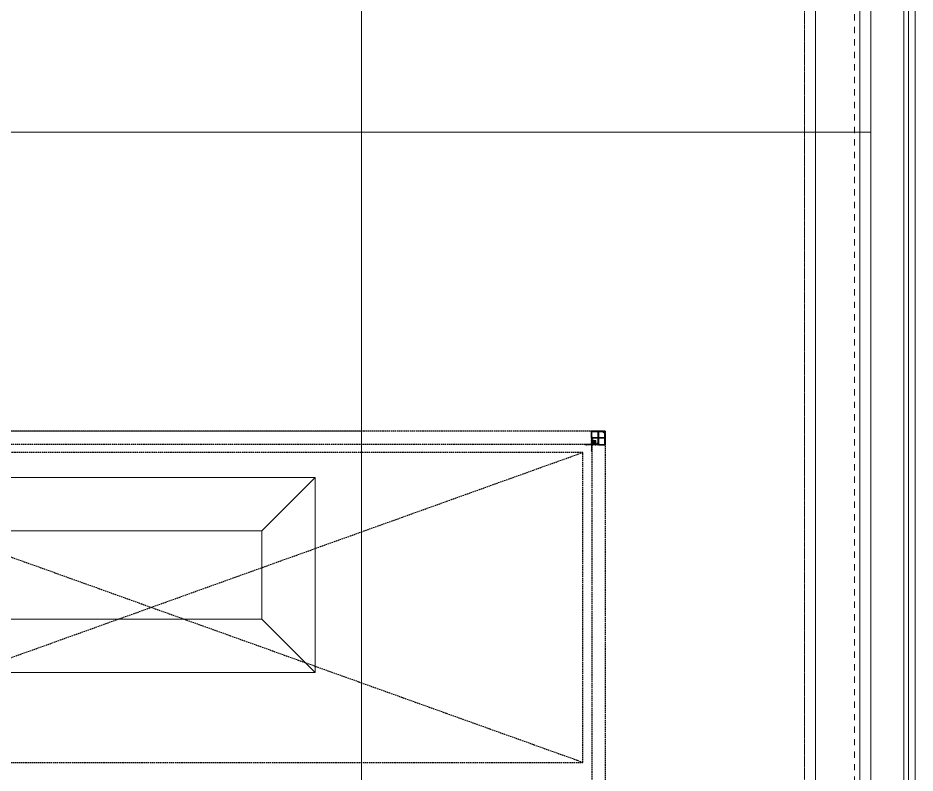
# Model space of a CAD drawing. Extents: x -32000 to 416743, y -254124 to 144214.
# Drawn here: x 13448 to 17500, y 51106 to 54516 of the extents above; entities that cross this region are included whole.
import ezdxf

# ---------------------------------------------------------------- set-up
doc = ezdxf.new("R2010")
doc.units = 0
doc.header["$LTSCALE"] = 10
for name, pattern in [('H12PL4$0$TAI_虛線', [5.644, 2.822, -2.822]), ('XFM1Q40$0$HIDDEN', [9.525, 6.35, -3.175]), ('XFM7P40ICA$0$H12PL4$0$DOTK1', [0.01, 0.005, -0.005]), ('XFM7P40ICA$0$H12PL4$0$JJP_虛線(退縮線、投影線、地下室範圍、非屬本工程、圖面分區)', [0.45, 0.3, -0.15])]:
    doc.linetypes.add(name, pattern=pattern)
for name, color, linetype in [('H12PL4$0$A-ROOF', 252, 'Continuous'), ('H12PL4$0$A-WALL-EX', 252, 'Continuous'), ('H12PL4$0$S-SLAB-SHOW', 252, 'Continuous'), ('XFM1Q40$0$Dimline', 250, 'Continuous'), ('XFM1Q40$0$main', 7, 'Continuous'), ('XFM1Q40$0$TYPE14X10', 7, 'Continuous'), ('XFM1Q40$0$內框', 100, 'Continuous'), ('XFM1Q40$0$外框', 210, 'Continuous'), ('XFM1Q40$0$輪廓', 4, 'Continuous'), ('XFM7P40ICA$0$H12PL4$0$A-WALL-EX', 252, 'Continuous'), ('XFM7P40ICA$0$H12PL4$0$L40_19_MEJI', 252, 'Continuous'), ('XFM7P40ICA$0$H12PL4$0$L40_19_SIAGE1', 252, 'Continuous'), ('XFM7P40ICA$0$H12PL4$0$L40_19_SUGATA3', 252, 'Continuous'), ('XFM7P40ICA$0$H12PL4$0$L40_19_SUGATAD', 252, 'Continuous'), ('XFM7P40ICA$0$H12PL4$0$L40_19_設備基礎', 252, 'Continuous')]:
    doc.layers.add(name, color=color, linetype=linetype)

# ---------------------------------------------------------------- blocks, each defined once
blk = doc.blocks.new('H12PL4')
at = {"layer": 'H12PL4$0$A-ROOF', "linetype": 'H12PL4$0$TAI_虛線', "lineweight": 0, "flags": 128}
blk.add_lwpolyline([(17227, 57354.6), (17227, 2650)], dxfattribs=at)
at = {"layer": 'H12PL4$0$A-WALL-EX', "lineweight": 0, "flags": 128}
for points in [[(17500, -2650), (17500, 91700)], [(17500, -2650), (17500, 91700)], [(17500, -2650), (17500, 91700)], [(17500, -2650), (17500, 91700)], [(17500, 83000), (17500, -2615)]]:
    blk.add_lwpolyline(points, dxfattribs=at)
at = {"layer": 'H12PL4$0$S-SLAB-SHOW', "lineweight": 0}
blk.add_line((17300, -2300), (17300, 82649.8), dxfattribs=at)
at = {"layer": 'H12PL4$0$S-SLAB-SHOW', "lineweight": 0, "flags": 128}
blk.add_lwpolyline([(17470, -2300), (17470, 82649.8)], dxfattribs=at)
blk = doc.blocks.new('XFM1Q40$0$A$C5C775A38')
at = {"color": 6}
for p, q in [((-290.4, 962.7), (-293.5, 962.7)), ((-293.3, 961.8), (-290.1, 961.5)), ((-289.6, 961.5), (-288.3, 961.5)), ((-260, 933.2), (-259.9, 932)), ((-258.8, 933.2), (-258.8, 932.5)), ((-320.8, 909.3), (-320.8, 907.6)), ((-320.8, 907.6), (-313.9, 900.7)), ((-317.8, 908.8), (-312.7, 903.7)), ((-312.2, 900.7), (-313.9, 900.7)), ((-259.9, 931.5), (-259.7, 928.2)), ((-258.8, 928.1), (-258.8, 930.9))]:
    blk.add_line(p, q, dxfattribs=at)
at = {"color": 1}
for p, q in [((-289.7, 960.8), (-290, 961.4)), ((-289.4, 961.4), (-289.7, 960.8)), ((-265, 960.8), (-265.3, 961.4)), ((-264.7, 961.4), (-265, 960.8)), ((-260.1, 956.8), (-260.7, 956.5)), ((-260.7, 956.5), (-260.1, 956.2)), ((-260.1, 932.1), (-260.7, 931.8)), ((-260.7, 931.8), (-260.1, 931.5))]:
    blk.add_line(p, q, dxfattribs=at)
at = {"color": 6}
for centre, radius, start, end in [((-293.3, 961.7), 0.1, 84.9712, 225), ((-291.3, 955.3), 1, 0, 45), ((-287.3, 956.3), 1, 90, 180), ((-265.3, 934.2), 1, 270, 0), ((-266.3, 930.2), 1, 45, 90), ((-259.8, 928.2), 0.1, 225, 4.4731)]:
    blk.add_arc(centre, radius, start, end, dxfattribs=at)
at = {"color": 4}
for centre, start, end in [((-261.9, 961.4), 315, 89.5), ((-260.2, 959.6), 0, 135)]:
    blk.add_arc(centre, 0.1, start, end, dxfattribs=at)
at = {"layer": 'XFM1Q40$0$Dimline', "color": 6}
for p, q in [((-320.8, 955.7), (-320.8, 961.7)), ((-320.8, 955.7), (-319.8, 954.7)), ((-319.8, 954.7), (-320.8, 953.7)), ((-320.8, 909.3), (-320.8, 953.7)), ((-293.5, 962.7), (-319.8, 962.7)), ((-295.3, 960.7), (-317.8, 960.7)), ((-317.8, 933.2), (-317.8, 960.7)), ((-317.8, 933.2), (-291.3, 933.2)), ((-310, 962.7), (-295.3, 962.7)), ((-290.3, 934.2), (-290.3, 955.3)), ((-289.8, 961.1), (-290.1, 961.5)), ((-289.6, 961.5), (-289.8, 961.1)), ((-288.8, 962.7), (-288.3, 962.7)), ((-288.3, 934.2), (-288.3, 956.3)), ((-287.3, 933.2), (-265.3, 933.2)), ((-283.2, 960.5), (-283.2, 957.3)), ((-261, 938.4), (-264.3, 938.4)), ((-317.8, 931.2), (-291.3, 931.2)), ((-317.8, 908.8), (-317.8, 931.2)), ((-312.7, 903.7), (-290.3, 903.7)), ((-312.2, 900.7), (-267.8, 900.7)), ((-290.3, 903.7), (-290.3, 930.2)), ((-288.3, 903.7), (-288.3, 930.2)), ((-288.3, 903.7), (-260.8, 903.7)), ((-287.3, 931.2), (-266.3, 931.2)), ((-266.8, 901.7), (-267.8, 900.7)), ((-265.8, 900.7), (-266.8, 901.7)), ((-265.8, 900.7), (-259.8, 900.7)), ((-260.8, 926.2), (-260.8, 903.7)), ((-259.9, 932), (-260.3, 931.7)), ((-260.3, 931.7), (-259.9, 931.5)), ((-258.8, 928.1), (-258.8, 901.7)), ((-258.8, 911.5), (-258.8, 926.2))]:
    blk.add_line(p, q, dxfattribs=at)
at = {"layer": 'XFM1Q40$0$Dimline', "color": 0}
for p, q in [((-289.5, 959.5), (-291.4, 961.4)), ((-287.4, 959.5), (-289.3, 961.4)), ((-285.3, 959.5), (-288, 962.3)), ((-284.3, 960.7), (-286.3, 962.7)), ((-282.2, 960.7), (-284.2, 962.7)), ((-280.1, 960.7), (-282.1, 962.7)), ((-278, 960.7), (-280, 962.7)), ((-276.4, 959.2), (-280, 962.7)), ((-276.4, 957.1), (-278.4, 959.1)), ((-276.4, 954.9), (-278.4, 956.9)), ((-276.4, 952.8), (-278.4, 954.8)), ((-276.4, 950.7), (-278.4, 952.7)), ((-276.4, 948.6), (-278.4, 950.6)), ((-276.4, 946.5), (-278.4, 948.5)), ((-275.2, 943.1), (-278.4, 946.3)), ((-275.8, 960.7), (-277.4, 962.2)), ((-275.8, 960.7), (-277.4, 962.2)), ((-273.7, 960.7), (-275.7, 962.7)), ((-273.1, 943.1), (-275.1, 945.1)), ((-271.6, 960.7), (-273.6, 962.7)), ((-270.9, 943.1), (-272.9, 945.1)), ((-269.5, 960.7), (-271.5, 962.7)), ((-268.8, 943.1), (-270.8, 945.1)), ((-266.2, 959.5), (-269.3, 962.7)), ((-268.3, 959.5), (-269.3, 960.6)), ((-266.7, 943.1), (-268.7, 945.1)), ((-266.8, 962.3), (-267.2, 962.7)), ((-264.6, 943.1), (-266.6, 945.1)), ((-264.1, 959.5), (-266, 961.4)), ((-262.4, 943.1), (-264.4, 945.1)), ((-262.8, 960.4), (-263.9, 961.4)), ((-258.8, 941.6), (-262.3, 945.1)), ((-260.1, 955.5), (-262, 957.4)), ((-258.8, 952.2), (-262, 955.3)), ((-260.9, 952.2), (-262, 953.2)), ((-259.3, 933.5), (-262, 936.2)), ((-260.1, 932.2), (-262, 934.1)), ((-260.1, 930.1), (-262, 932)), ((-260.1, 957.7), (-261.1, 958.7)), ((-258.8, 950), (-260.8, 952)), ((-258.8, 947.9), (-260.8, 949.9)), ((-258.8, 945.8), (-260.8, 947.8)), ((-259.3, 944.1), (-260.8, 945.7)), ((-259.3, 944.1), (-260.8, 945.7)), ((-258.8, 941.6), (-260.8, 943.6)), ((-258.8, 939.4), (-260.8, 941.4)), ((-258.8, 937.3), (-260.8, 939.3)), ((-258.8, 935.2), (-260.8, 937.2)), ((-258.8, 954.3), (-259.2, 954.7))]:
    blk.add_line(p, q, dxfattribs=at)
at = {"layer": 'XFM1Q40$0$Dimline', "color": 1}
for p, q in [((-288, 962.7), (-278.9, 962.7)), ((-288, 962.7), (-278.9, 962.7)), ((-278.9, 960.7), (-283.2, 960.7)), ((-277.4, 962.2), (-278.9, 962.7)), ((-278.4, 960.2), (-278.4, 945.1)), ((-275.9, 962.7), (-277.4, 962.2)), ((-276.4, 960.2), (-276.4, 945.6)), ((-261.3, 943.1), (-276.4, 943.1)), ((-275.9, 962.7), (-266.8, 962.7)), ((-269.3, 960.7), (-275.9, 960.7)), ((-261.3, 945.1), (-275.9, 945.1)), ((-260.8, 949.9), (-260.8, 945.6)), ((-260.8, 942.6), (-260.8, 936)), ((-260.1, 954.9), (-260.1, 954.7)), ((-258.8, 945.6), (-259.3, 944.1)), ((-259.3, 944.1), (-258.8, 942.6)), ((-258.8, 945.6), (-258.8, 954.7)), ((-258.8, 933.5), (-258.8, 942.6))]:
    blk.add_line(p, q, dxfattribs=at)
at = {"layer": 'XFM1Q40$0$Dimline', "color": 4}
for p, q in [((-266, 962.7), (-266.5, 962.7)), ((-265.3, 961.5), (-265.1, 961.1)), ((-265.1, 961.1), (-264.8, 961.5)), ((-260.8, 962.7), (-264.5, 962.7)), ((-260.5, 956.5), (-260.1, 956.7)), ((-260.1, 956.2), (-260.5, 956.5)), ((-258.9, 955.5), (-258.9, 955)), ((-258.8, 960.7), (-258.8, 957.1))]:
    blk.add_line(p, q, dxfattribs=at)
at = {"layer": 'XFM1Q40$0$Dimline', "color": 6}
for centre, start, end in [((-319.8, 961.7), 90, 180), ((-291.3, 934.2), 270, 0), ((-287.3, 934.2), 180, 270), ((-291.3, 930.2), 0, 90), ((-287.3, 930.2), 90, 180), ((-259.8, 901.7), 270, 0)]:
    blk.add_arc(centre, 1, start, end, dxfattribs=at)
at = {"layer": 'XFM1Q40$0$Dimline', "color": 1}
for centre, radius, start, end in [((-292.1, 961), 0.4, 90, 225), ((-278.9, 960.2), 0.5, 0, 90), ((-276.4, 945.1), 2, 180, 270), ((-275.9, 960.2), 0.5, 90, 180), ((-275.9, 945.6), 0.5, 180, 270), ((-262.7, 961), 0.4, 315, 90), ((-261.3, 945.6), 0.5, 270, 0), ((-261.3, 942.6), 0.5, 0, 90), ((-260.5, 958.8), 0.4, 0, 135), ((-260.5, 929.4), 0.4, 225, 0)]:
    blk.add_arc(centre, radius, start, end, dxfattribs=at)
at = {"layer": 'XFM1Q40$0$main', "color": 4, "lineweight": -2}
blk.add_line((-260.8, 962.7), (-260.8, 976.4), dxfattribs=at)
at = {"layer": 'XFM1Q40$0$main', "color": 1}
for p, q in [((-292.1, 961.4), (-290, 961.4)), ((-291.1, 959.5), (-284.8, 959.5)), ((-289.4, 961.4), (-288, 961.4)), ((-284.8, 959.5), (-285.5, 960.7)), ((-269.9, 959.5), (-269.3, 960.7)), ((-263.7, 959.5), (-269.9, 959.5)), ((-265.3, 961.4), (-266.8, 961.4)), ((-262.7, 961.4), (-264.7, 961.4)), ((-262, 957.9), (-262, 951.6)), ((-262, 951.6), (-260.8, 952.2)), ((-262, 930.4), (-262, 936.7)), ((-262, 936.7), (-260.8, 936)), ((-260.1, 958.8), (-260.1, 956.8)), ((-260.1, 956.2), (-260.1, 954.7)), ((-260.1, 932.1), (-260.1, 933.5)), ((-260.1, 929.4), (-260.1, 931.5))]:
    blk.add_line(p, q, dxfattribs=at)
at = {"layer": 'XFM1Q40$0$main', "color": 6}
for p, q in [((-291.1, 959.3), (-284.7, 959.3)), ((-287.3, 957.3), (-283.2, 957.3)), ((-284.7, 959.3), (-285.4, 960.5)), ((-264.3, 934.2), (-264.3, 938.4)), ((-262.3, 930.5), (-262.3, 936.9)), ((-262.3, 936.9), (-261, 936.1))]:
    blk.add_line(p, q, dxfattribs=at)
at = {"layer": 'XFM1Q40$0$main', "color": 4}
for p, q in [((-271.5, 960.6), (-271.5, 950)), ((-260.9, 950), (-271.5, 950)), ((-270.2, 957.3), (-270.2, 951.3)), ((-264.2, 957.3), (-270.2, 957.3)), ((-264.2, 951.3), (-270.2, 951.3)), ((-270.1, 959.3), (-269.4, 960.6)), ((-263.8, 959.3), (-270.1, 959.3)), ((-265.3, 961.5), (-266.5, 961.5)), ((-261.9, 961.5), (-264.8, 961.5)), ((-264.2, 957.3), (-264.2, 951.3)), ((-262.2, 957.7), (-262.2, 951.4)), ((-262.2, 951.4), (-260.9, 952.2)), ((-260.8, 966.4), (-260.8, 962.9)), ((-260.1, 959.6), (-260.1, 956.7)), ((-260.1, 956.2), (-260.1, 955)), ((-228.8, 960.7), (-258.8, 960.7))]:
    blk.add_line(p, q, dxfattribs=at)
at = {"layer": 'XFM1Q40$0$內框', "color": 1}
for p, q in [((-285.5, 960.7), (-283.2, 960.7)), ((-260.8, 952.2), (-260.8, 949.9))]:
    blk.add_line(p, q, dxfattribs=at)
at = {"layer": 'XFM1Q40$0$內框', "color": 6}
for p, q in [((-285.4, 960.5), (-283.2, 960.5)), ((-261, 936.1), (-261, 938.4))]:
    blk.add_line(p, q, dxfattribs=at)
at = {"layer": 'XFM1Q40$0$內框', "color": 4}
for p, q in [((-269.4, 960.6), (-271.5, 960.6)), ((-260.9, 952.2), (-260.9, 950))]:
    blk.add_line(p, q, dxfattribs=at)
at = {"layer": 'XFM1Q40$0$外框', "color": 4}
for p, q in [((-260.8, 966.4), (-260.8, 992.7)), ((-260.8, 992.7), (-258.8, 992.7)), ((-258.8, 986), (-259.3, 985.2)), ((-259.3, 985.2), (-258.8, 984.5)), ((-258.8, 986), (-258.8, 992.7)), ((-258.8, 962.7), (-258.8, 984.5)), ((-258.8, 983.5), (-258.8, 984.5)), ((-271.5, 959.5), (-271.5, 960.6)), ((-266.5, 961.5), (-266.5, 962.7)), ((-266, 962.7), (-265.3, 962.1)), ((-265.3, 962.1), (-264.5, 962.7)), ((-263.8, 959.3), (-261.8, 961.3)), ((-262.2, 957.7), (-260.2, 959.6)), ((-262, 950), (-260.9, 950)), ((-260.1, 955), (-258.9, 955)), ((-259.5, 956.3), (-258.8, 957.1)), ((-258.9, 955.5), (-259.5, 956.3)), ((-258.8, 962.7), (-237, 962.7)), ((-238, 962.7), (-237, 962.7)), ((-236.3, 962.2), (-237, 962.7)), ((-235.5, 962.7), (-236.3, 962.2)), ((-235.5, 962.7), (-228.8, 962.7)), ((-228.8, 960.7), (-228.8, 962.7))]:
    blk.add_line(p, q, dxfattribs=at)
at = {"layer": 'XFM1Q40$0$外框', "color": 6}
for p, q in [((-290.6, 956), (-295.3, 960.7)), ((-291.1, 959.3), (-293.4, 961.7)), ((-289.6, 962.1), (-290.4, 962.7)), ((-288.8, 962.7), (-289.6, 962.1)), ((-288.3, 961.5), (-288.3, 962.7)), ((-260, 933.2), (-258.8, 933.2)), ((-258.8, 932.5), (-259.4, 931.7)), ((-265.5, 930.9), (-260.8, 926.2)), ((-262.3, 930.5), (-259.9, 928.1)), ((-259.4, 931.7), (-258.8, 930.9))]:
    blk.add_line(p, q, dxfattribs=at)
at = {"layer": 'XFM1Q40$0$外框', "color": 1}
for p, q in [((-291.1, 959.5), (-292.3, 960.8)), ((-288, 961.4), (-288, 962.7)), ((-266.8, 961.4), (-266.8, 962.7)), ((-263.7, 959.5), (-262.4, 960.8)), ((-262, 957.9), (-260.7, 959.1)), ((-260.1, 954.7), (-258.8, 954.7)), ((-260.1, 933.5), (-258.8, 933.5)), ((-262, 930.4), (-260.7, 929.2))]:
    blk.add_line(p, q, dxfattribs=at)
blk = doc.blocks.new('XFM1Q40$0$A$Cac22a11c')
at = {"layer": 'XFM1Q40$0$TYPE14X10', "color": 252, "linetype": 'XFM1Q40$0$HIDDEN', "ltscale": 0.1}
for p, q in [((289200, 187517.6), (285100, 187517.6)), ((289200, 187517.6), (289200, 172197.6)), ((289140, 187457.6), (285160, 187457.6)), ((289140, 187457.6), (289140, 172257.6))]:
    blk.add_line(p, q, dxfattribs=at)
at = {"layer": 'XFM1Q40$0$輪廓', "color": 252, "linetype": 'XFM1Q40$0$HIDDEN', "ltscale": 0.1}
for p, q in [((289138.1, 187457.6), (289140, 187457.6)), ((289140, 187455.7), (289140, 187457.6)), ((289100, 187420.6), (285200, 187420.6)), ((289100, 186020.6), (285200, 187420.6)), ((289100, 187420.6), (285200, 186020.6)), ((289100, 186020.6), (289100, 187420.6)), ((285200, 186020.6), (289100, 186020.6))]:
    blk.add_line(p, q, dxfattribs=at)
at = {"layer": 'XFM1Q40$0$輪廓', "color": 252, "linetype": 'XFM1Q40$0$HIDDEN', "ltscale": 0.1, "xscale": -1, "rotation": 90}
blk.add_blockref('XFM1Q40$0$A$C5C775A38', (290100.8, 187196.8), dxfattribs=at)
blk = doc.blocks.new('XFM1Q40')
blk.add_blockref('XFM1Q40$0$A$Cac22a11c', (-273100, -134867.6))
blk = doc.blocks.new('XFM7P40ICA$0$H12PL4')
at = {"layer": 'XFM7P40ICA$0$H12PL4$0$A-WALL-EX', "lineweight": 0}
blk.add_line((17300, -2300), (17300, 82649.8), dxfattribs=at)
at = {"layer": 'XFM7P40ICA$0$H12PL4$0$A-WALL-EX', "lineweight": 0, "flags": 128}
for points in [[(17470, -2300), (17470, 82649.8)], [(17500, 82650), (17500, -2300)]]:
    blk.add_lwpolyline(points, dxfattribs=at)
at = {"layer": 'XFM7P40ICA$0$H12PL4$0$A-WALL-EX', "linetype": 'XFM7P40ICA$0$H12PL4$0$JJP_虛線(退縮線、投影線、地下室範圍、非屬本工程、圖面分區)', "lineweight": 0, "flags": 128}
for points in [[(17250, 57350), (17250, 2650)], [(17300, 2650), (17300, 57350)]]:
    blk.add_lwpolyline(points, dxfattribs=at)
at = {"layer": 'XFM7P40ICA$0$H12PL4$0$L40_19_MEJI', "lineweight": 0}
for p, q in [((15000, 82050), (15000, 45390)), ((17050, -1975), (17050, 82050)), ((17300, 54000), (3650, 54000)), ((10400, 52650), (15000, 52650))]:
    blk.add_line(p, q, dxfattribs=at)
at = {"layer": 'XFM7P40ICA$0$H12PL4$0$L40_19_SIAGE1', "lineweight": 0}
blk.add_line((17500, -2650), (17500, 91700), dxfattribs=at)
at = {"layer": 'XFM7P40ICA$0$H12PL4$0$L40_19_SUGATA3', "lineweight": 0}
for p, q in [((17450, -2125), (17450, 82475)), ((17300, -1975), (17300, 82325)), ((14550, 52200), (14790, 52440)), ((14550, 51800), (14790, 51560))]:
    blk.add_line(p, q, dxfattribs=at)
at = {"layer": 'XFM7P40ICA$0$H12PL4$0$L40_19_SUGATAD', "linetype": 'XFM7P40ICA$0$H12PL4$0$DOTK1', "lineweight": 0}
blk.add_line((17000, 2500), (17000, 57495), dxfattribs=at)
at = {"layer": 'XFM7P40ICA$0$H12PL4$0$L40_19_設備基礎', "lineweight": 0, "flags": 128}
for points in [[(14790, 51560), (14790, 52440), (10610, 52440), (10610, 51560)], [(10850, 51800), (10850, 52200), (14550, 52200), (14550, 51800)]]:
    blk.add_lwpolyline(points, close=True, dxfattribs=at)
blk = doc.blocks.new('XFM7P40ICA')
blk.add_blockref('XFM7P40ICA$0$H12PL4', (0, 0))

msp = doc.modelspace()

# ---------------------------------------------------------------- block references
for name in ['H12PL4', 'XFM7P40ICA', 'XFM1Q40']:
    msp.add_blockref(name, (0, 0))

doc.saveas('drawing.dxf')
